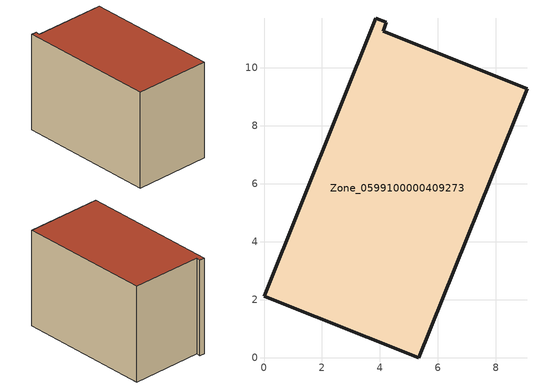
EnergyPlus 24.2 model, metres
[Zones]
Zone_0599100000409273
 floor ground (C_G): 0,2.12 3.86,11.71 4.22,11.56 4.1,11.27 9.07,9.28 5.34,0 z0.28
 wall outside (C_F): 5.34,0 9.07,9.28 4.1,11.27 4.22,11.56 3.86,11.71 0,2.12 5.34,0 z0.28:7.46
 roof outside (C_R): 3.86,11.71 0,2.12 5.34,0 9.07,9.28 4.1,11.27 4.22,11.56 z7.46
[BUILDING]
Pand.0599100000409273: North Axis=0; Terrain=City; Loads Convergence Tolerance Value=0.04; Temperature Convergence Tolerance Value=0.4; Solar Distribution=FullExterior; Maximum Number of Warmup Days=25; Minimum Number of Warmup Days=1
[Site:Location]
Rotterdam.The.Hague.AP_ZH_NLD Design_Conditions: Latitude=51.96; Longitude=4.45; Time Zone=1; Elevation=-4.5
[SITE:GROUNDTEMPERATURE:BUILDINGSURFACE]
18, 18, 18, 18, 18, 18, 18, 18, 18, 18, 18, 18
[MATERIAL] Thermal Absorptance=0.9; Solar Absorptance=0.7; Visible Absorptance=0.7
Name | Roughness | Thickness | Conductivity | Density | Specific Heat
G.TC.1992-2005 | MediumSmooth | 0.15 | 0.06 | 540 | 1210
F.TC.1992-2005 | Rough | 0.3 | 0.12 | 1920 | 840
R.TC.1992-2005 | MediumRough | 0.2 | 0.08 | 1500 | 1000
[CONSTRUCTION]
C_G: G.TC.1992-2005
C_F: F.TC.1992-2005
C_R: R.TC.1992-2005
[ZONE]
Zone_0599100000409273: Type=1; Multiplier=1; Ceiling Height=Autocalculate; Volume=Autocalculate; Floor Area=autocalculate; Part of Total Floor Area=Yes
[ZONEINFILTRATION:DESIGNFLOWRATE]
Infil_Zone_0599100000409273: Zone or ZoneList or Space or SpaceList=Zone_0599100000409273; Schedule=AlwaysOn; Design Flow Rate Calculation Method=Flow/Area; Flow Rate per Floor Area=0.0015; Constant Term Coefficient=1; Temperature Term Coefficient=0; Velocity Term Coefficient=0; Velocity Squared Term Coefficient=0
[HVACTEMPLATE:ZONE:IDEALLOADSAIRSYSTEM]
Zone_0599100000409273: Maximum Heating Supply Air Temperature=50; Minimum Cooling Supply Air Temperature=13; Maximum Heating Supply Air Humidity Ratio=0.0156; Minimum Cooling Supply Air Humidity Ratio=0.0077; Heating Limit=NoLimit; Cooling Limit=NoLimit; Dehumidification Control Type=ConstantSensibleHeatRatio; Cooling Sensible Heat Ratio=0.7; Dehumidification Setpoint=60; Humidification Control Type=None; Humidification Setpoint=30; Outdoor Air Method=None; Outdoor Air Flow Rate per Person=0.00944; Outdoor Air Flow Rate per Zone Floor Area=0; Outdoor Air Flow Rate per Zone=0; Demand Controlled Ventilation Type=None; Outdoor Air Economizer Type=NoEconomizer; Heat Recovery Type=None; Sensible Heat Recovery Effectiveness=0.7; Latent Heat Recovery Effectiveness=0.65
[ZONECONTROL:THERMOSTAT]
ThermostatControl_Zone_0599100000409273: Zone or ZoneList=Zone_0599100000409273; Control Type Schedule=DualSetpointControlType; Control 1=Thermostat_Zone_0599100000409273; Temperature Difference Between Cutout And Setpoint=0
[THERMOSTATSETPOINT:DUALSETPOINT]
Thermostat_Zone_0599100000409273: Heating Setpoint Temperature Schedule=HeatingSetpoint_Zone_0599100000409273; Cooling Setpoint Temperature Schedule=CoolingSetpoint_Zone_0599100000409273
[SCHEDULE:COMPACT]
HeatingSetpoint_Zone_0599100000409273: Through: 12/31, For: AllDays, Until: 24:00, 21
CoolingSetpoint_Zone_0599100000409273: Through: 12/31, For: AllDays, Until: 24:00, 24
DualSetpointControlType: Through: 12/31, For: AllDays, Until: 24:00, 4
AlwaysOn: Through: 12/31, For: AllDays, Until: 24:00, 1
